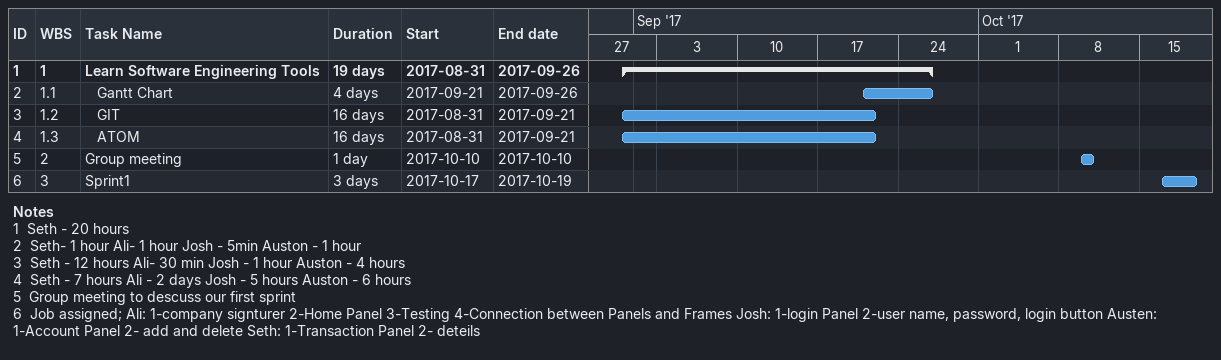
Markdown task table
| ID | WBS | Task | Duration | Start | Finish |
|---|---|---|---|---|---|
| 1 | 1 | **Learn Software Engineering Tools** | 19d | 2017-08-31 | 2017-09-26 |
| 2 | 1.1 | Gantt Chart | 4d | 2017-09-21 | 2017-09-26 |
| 3 | 1.2 | GIT | 16d | 2017-08-31 | 2017-09-21 |
| 4 | 1.3 | ATOM | 16d | 2017-08-31 | 2017-09-21 |
| 5 | 2 | Group meeting | 1d | 2017-10-10 | 2017-10-10 |
| 6 | 3 | Sprint1 | 3d | 2017-10-17 | 2017-10-19 |

Notes
- 1: Seth - 20 hours
- 2: Seth- 1 hour Ali- 1 hour Josh - 5min Auston - 1 hour
- 3: Seth - 12 hours Ali- 30 min Josh - 1 hour Auston - 4 hours
- 4: Seth - 7 hours Ali - 2 days Josh - 5 hours Auston - 6 hours
- 5: Group meeting to descuss our first sprint
- 6: Job assigned; Ali: 1-company signturer 2-Home Panel 3-Testing 4-Connection between Panels and Frames Josh: 1-login Panel 2-user name, password, login button Austen: 1-Account Panel 2- add and delete Seth: 1-Transaction Panel 2- deteils
